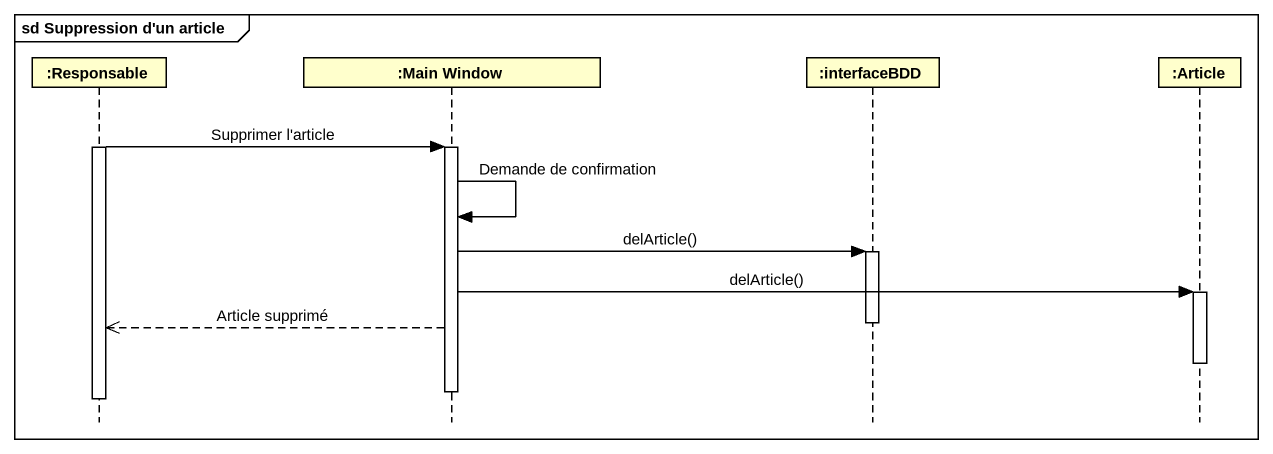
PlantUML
@startuml
mainframe sd Suppression d'un article
hide footbox
participant ":Responsable" as Responsable
participant ":Main Window" as Main_Window
participant ":interfaceBDD" as interfaceBDD
participant ":Article" as Article

activate Responsable
Responsable -> Main_Window : Supprimer l'article
activate Main_Window
Main_Window -> Main_Window : Demande de confirmation
Main_Window -> interfaceBDD : delArticle()
activate interfaceBDD
Main_Window -> Article : delArticle()
activate Article
deactivate interfaceBDD
Main_Window -->> Responsable : Article supprimé
deactivate Article
deactivate Main_Window
deactivate Responsable
@enduml
